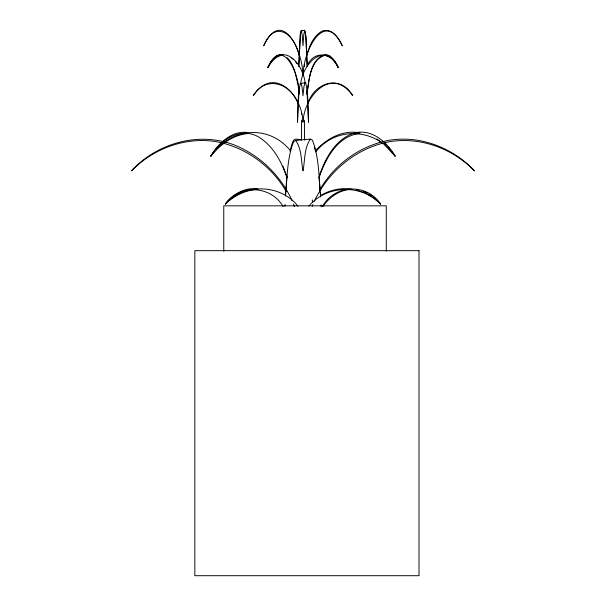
<?xml version="1.0" encoding="UTF-8"?>
<svg xmlns="http://www.w3.org/2000/svg" width="606" height="606" viewBox="0 0 606 606"><rect width="100%" height="100%" fill="white"/><g stroke="black" fill="none" stroke-linecap="round" stroke-linejoin="round"><path stroke-width="0.91" d="M298.788 66.698L300.394 33.86L301.311 30.959L304.689 30.3L306.045 37.208L307.219 66.539M298.819 64.698L300.387 33.148L301.311 30.3L303 30.633M284.964 206.267L285.055 204.404M285.426 195.443L286.918 175.778M285.479 196.056C287.342 177.899 286.88 158.84 293.607 141.637L295.63 140.463L310.386 139.107L312.423 140.175C319.362 157.939 318.726 177.649 320.642 196.382M299.069 89.264L297.478 122.306C298.046 109.444 297.41 96.293 300.273 83.673L305.144 82.636L305.735 83.075C308.636 95.884 307.962 109.247 308.522 122.306L306.931 89.968M303.212 75.545C302.182 54.661 323.642 6.924 342.284 45.791C338.951 38.276 332.482 28.217 322.862 30.815C313.272 35.3 309.408 46.268 306.644 55.76M304.28 66.539L304.644 64.698M290.092 151.598L291.592 144.94L293.577 140.175L295.614 139.107L301.152 139.622M300.667 84.302C302.303 64.1 324.619 40.314 338.163 67.592C335.694 62.198 332.444 55.782 326.051 54.525C309.696 57.835 309.06 80.992 306.909 94.188C309.09 81.143 309.908 59.555 325.24 55.199M319.067 177.831C325.339 158.992 337.284 136.267 359.123 133.562M304.689 30.3L303.78 34.701L303 45.791L302.22 35.11L301.311 30.959M319.642 174.755C325.695 157.416 336.004 138.744 354.646 132.896C371.986 128.752 387.12 142.145 395.157 156.212C376.341 128.631 336.898 125.23 315.658 151.932M312.166 206.267L312.901 204.578M314.37 201.2C328.46 171.043 356.881 147.508 389.946 141.637C420.89 136.691 452.758 148.644 474.483 170.847C453.053 147.94 420.973 135.305 389.681 140.175C360.373 145.402 334.209 164.362 319.589 190.208M307.719 103.891C314.12 82.545 340.436 73.932 352.73 95.71C331.724 65.463 303.826 96.354 303 122.306C302.583 95.899 274.177 64.372 253.27 95.71C266.034 74.273 292.016 83.696 298.387 104.755M305.144 82.636L303.992 86.355L303 95.71L302.008 86.696L300.864 83.196M307.439 65.13C314.347 49.866 332.861 52.851 338.163 67.592L335.512 62.448L331.277 57.585M322.634 206.063C335.141 184.383 366.66 183.02 380.606 204.025C361.684 183.951 326.498 184.762 308.878 206.101M310.386 139.107C304.045 148.167 305.053 160.378 303 170.847C300.932 160.848 301.977 148.978 295.63 140.463M322.884 206.54C329.437 196.958 340.171 189.428 352.086 189.39M315.287 151.038C326.21 138.585 343.147 129.442 360.017 132.934M320.483 195.473C329.899 190.193 341.026 187.299 351.783 189.239M282.949 55.078C275.912 55.873 271.094 61.812 267.837 67.592C270.306 62.198 273.556 55.782 279.949 54.525L282.457 54.851M247.756 133.585C232.704 134.933 220.008 144.751 210.843 156.212C218.471 143.448 231.689 130.116 247.846 132.57M257.838 189.367C245.635 190.011 234.143 195.602 225.394 204.025C232.924 194.321 245.036 186.996 257.664 188.974M326.899 55.335L329.369 56.093M356.366 189.89L364.289 192.663M363.539 191.42L367.441 193.049M365.176 192.973L373.341 197.738L380.606 204.025L373.296 196.935M368.94 193.89L371.849 195.92M376.834 138.941L380.56 141.804M385.037 145.235L395.157 156.212L388.204 146.72M291.138 57.525L293.046 59.214M384.325 143.145L386.264 144.932M290.713 151.038C268.769 123.624 229.788 127.73 210.843 156.212C219.864 139.38 241.574 126.04 259.701 137.63C273.7 146.811 281.881 162.302 286.933 177.831M298.038 206.26C280.593 183.959 244.256 182.982 225.394 204.025C239.112 183.724 271.087 185.466 283.116 206.54M287.168 57.608L289.63 60.35L292.418 65.13M295.448 61.577L296.932 63.592M286.183 191.42C271.337 165.779 245.286 146.955 216.054 141.637C185.11 136.691 153.242 148.644 131.517 170.847C156.954 143.061 198.616 131.32 234.219 144.94C259.777 155.174 280.82 175.626 292.107 200.677M293.539 204.108L294.614 206.684M292.759 65.986L294.827 71.114M282.941 166.15L287.168 177.406M299.144 55.828C295.183 34.436 274.935 18.551 263.716 45.791C282.911 5.431 303.606 54.055 302.803 75.515M295.069 71.985L298.22 85.878L299.091 94.188C300.228 77.719 283.623 33.739 267.837 67.592C281.601 39.86 302.962 62.418 305.212 83.287M314.362 146.402L315.188 150.053M305.151 31.535L305.606 33.86M312.226 199.889L312.734 202.593M305.689 34.656L307.197 65.789M319.014 176.74L320.051 189.564M320.248 192.344L320.589 196.98M321.036 204.881L321.127 206.767M386.28 251.24L386.28 205.835L223.765 205.835L223.765 251.24M304.523 120.23L304.523 140.062M301.477 112.678L301.477 114.564M301.477 120.23L301.477 140.062M419.004 250.664L194.844 250.664L194.844 575.7L419.004 575.7L419.004 250.664"/></g></svg>
